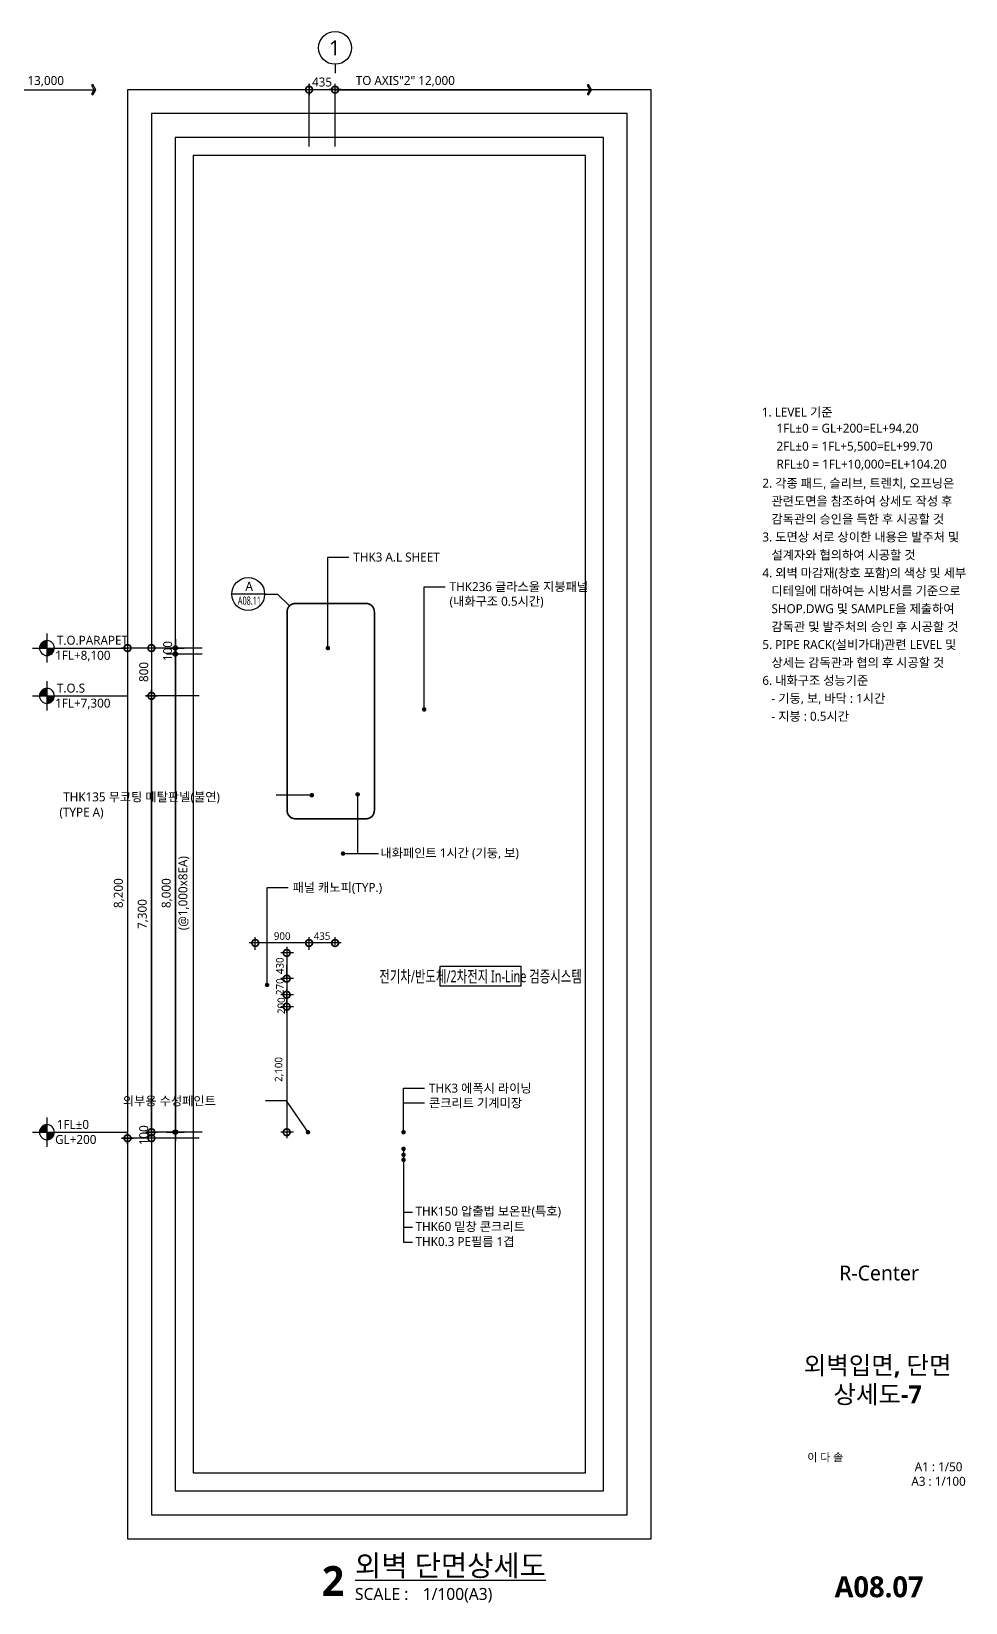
# Model space of a CAD drawing. Header units: millimetres. Extents: x 2568 to 292571, y 1285 to 27671.
# Drawn here: x 276946 to 292571, y 1386 to 27671 of the extents above; entities that cross this region are included whole.
import ezdxf
from ezdxf import colors
from ezdxf.entities.mleader import LeaderData, LeaderLine
from ezdxf.enums import TextEntityAlignment as Align
from ezdxf.math import Vec2, Vec3

# ---------------------------------------------------------------- set-up
doc = ezdxf.new("R2010")
doc.units = ezdxf.units.MM
doc.header["$LTSCALE"] = 200
doc.linetypes.add('DASHDOT', pattern=[1, 0.5, -0.25, 0, -0.25])
doc.layers.get('DEFPOINTS').update_dxf_attribs({"color": 137})
for name, color, linetype in [('3TXT', 3, 'Continuous'), ('A-dim', 7, 'Continuous'), ('A-dims', 7, 'Continuous'), ('DIM', 7, 'Continuous'), ('DIM-2', 7, 'Continuous'), ('DIM-INT', 7, 'Continuous'), ('SYM', 6, 'Continuous'), ('SYM-LEAD', 6, 'Continuous'), ('SYM-LEVEL', 7, 'Continuous'), ('TAG', 6, 'Continuous'), ('TEXT', 3, 'Continuous'), ('TEXT-NOTE', 6, 'Continuous'), ('XR-SHEET$0$TITLE', 7, 'Continuous'), ('XR-SHEET$1$SHT', 5, 'Continuous'), ('XR-SHEET$1$TEXT', 3, 'Continuous')]:
    doc.layers.add(name, color=color, linetype=linetype)
doc.layers.add('NOPLOT', color=191, linetype='Continuous', plot=False)
doc.styles.add('$0$스타일1', font='malgun.ttf')
doc.styles.add('ARIAL', font='malgun.ttf')
doc.styles.add('ARIALB', font='malgun.ttf')
doc.styles.add('GAUN', font='malgun.ttf')
doc.styles.add('T1', font='malgun.ttf')
doc.styles.add('XR-sec$0$스타일1', font='malgun.ttf')
doc.styles.add('XR-SHEET$0$굴림체(옥산)', font='malgun.ttf')
doc.styles.add('XR-SHEET$0$맑은고딕B', font='malgunbd.ttf')
doc.styles.add('맑은고딕', font='malgun.ttf')
doc.styles.add('맑은고딕B', font='malgunbd.ttf')
doc.styles.add('스타일1', font='malgun.ttf')
doc.styles.add('스타일2', font='malgunbd.ttf')
doc.dimstyles.new('CJA', dxfattribs={"dimscale": 300, "dimtxt": 2.7, "dimasz": 1, "dimexe": 2, "dimexo": 3, "dimgap": 1, "dimtad": 1, "dimdec": 0, "dimzin": 1, "dimdsep": 46, "dimlunit": 6, "dimtxsty": '$0$스타일1', "dimblk": 'CJDOT', "dimcen": 0.09, "dimdle": 1, "dimclrd": 256, "dimclre": 256, "dimclrt": 3, "dimadec": 0, "dimazin": 0, "dimtfac": 1, "dimtdec": 0, "dimtix": 1, "dimtmove": 2, "dimatfit": 3, "dimldrblk": 'CJDOT', "dimfxl": 1, "dimtolj": 1, "dimtzin": 1, "dimarcsym": 0})
doc.dimstyles.new('DIM-QD 1', dxfattribs={"dimtxt": 3, "dimasz": 1.5, "dimexe": 1, "dimexo": 0, "dimgap": 1, "dimtad": 1, "dimdec": 3, "dimdsep": 46, "dimlunit": 6, "dimtxsty": '스타일1', "dimblk1": 'ARCHTICK', "dimblk2": 'ARCHTICK', "dimsah": 1, "dimcen": 0, "dimclrd": 256, "dimclre": 256, "dimclrt": 3, "dimazin": 2, "dimtfac": 1, "dimtdec": 3, "dimtix": 1, "dimtmove": 2, "dimatfit": 3, "dimldrblk": 'ARCHTICK', "dimfxl": 1, "dimtolj": 1, "dimtzin": 0, "dimarcsym": 0})
doc.dimstyles.new('GAUN-50', dxfattribs={"dimscale": 50, "dimtxt": 3, "dimasz": 1, "dimexe": 2, "dimexo": 3, "dimgap": 1, "dimtad": 1, "dimdec": 0, "dimzin": 1, "dimdsep": 46, "dimlunit": 6, "dimtxsty": '스타일1', "dimblk": 'GAUN-DOT', "dimcen": -2, "dimdle": 2, "dimclrd": 256, "dimclre": 256, "dimclrt": 3, "dimadec": 0, "dimazin": 0, "dimtfac": 1, "dimtdec": 0, "dimtix": 1, "dimtmove": 2, "dimatfit": 3, "dimldrblk": 'DOTSMALL', "dimfxl": 1, "dimtolj": 1, "dimtzin": 1, "dimarcsym": 0})
doc.dimstyles.new('HDA-P(N100)', dxfattribs={"dimscale": 50, "dimtxt": 3, "dimasz": 1, "dimexe": 2, "dimexo": 2, "dimgap": 1, "dimtad": 1, "dimdec": 0, "dimzin": 1, "dimdsep": 46, "dimlunit": 6, "dimtxsty": 'T1', "dimblk": 'Z_DOT', "dimcen": 1, "dimclrd": 256, "dimclrt": 3, "dimadec": 0, "dimazin": 0, "dimtfac": 1, "dimtdec": 0, "dimtix": 1, "dimtmove": 2, "dimatfit": 3, "dimldrblk": 'DOT', "dimfxl": 1, "dimtolj": 1, "dimtzin": 1, "dimarcsym": 0})

# ---------------------------------------------------------------- blocks, each defined once
blk = doc.blocks.new('bu-v')
at = {"layer": 'TAG', "ltscale": 0.2}
blk.add_line((0, 3), (0, 0), dxfattribs=at)
blk.add_circle((0, 8.5), 5.5, dxfattribs=at)
at = {"layer": 'TAG', "color": 3, "style": 'ARIALB'}
blk.add_attdef('1', text='', height=5, dxfattribs=at).set_placement((0, 8.5), align=Align.MIDDLE_CENTER)
blk = doc.blocks.new('GAUN-DOT')
at = {"linetype": 'ByBlock'}
for p, q in [((2, 0), (-2, 0)), ((0, -2), (0, 2))]:
    blk.add_line(p, q, dxfattribs=at)
at = {"const_width": 2.25}
blk.add_lwpolyline([(0, 0.28125, 1), (0, -0.28125, 1)], format="xyb", close=True, dxfattribs=at)
blk = doc.blocks.new('*D83')
at = {"layer": 'DEFPOINTS', "color": 0, "transparency": 16777216}
for p in [(282025, 26697), (281590, 25597), (282025, 25597)]:
    blk.add_point(p, dxfattribs=at)
at = {"layer": 'DIM', "lineweight": -2, "transparency": 16777216}
for p, q in [((281590, 25747), (281590, 26797)), ((281640, 26697), (281975, 26697)), ((282025, 25747), (282025, 26797))]:
    blk.add_line(p, q, dxfattribs=at)
at = {"layer": 'DIM', "lineweight": -2, "transparency": 16777216, "xscale": 50, "yscale": 50, "zscale": 50, "rotation": 180}
blk.add_blockref('GAUN-DOT', (281590, 26697), dxfattribs=at)
at = {"layer": 'DIM', "lineweight": -2, "transparency": 16777216, "xscale": 50, "yscale": 50, "zscale": 50}
blk.add_blockref('GAUN-DOT', (282025, 26697), dxfattribs=at)
at = {"layer": 'DIM', "color": 3, "transparency": 16777216, "insert": (281807, 26824), "char_height": 150, "attachment_point": 5, "style": '스타일1'}
blk.add_mtext('\\A1;435', dxfattribs=at)
blk = doc.blocks.new('_DotSmall')
at = {"color": 0, "linetype": 'ByBlock', "const_width": 0.5}
blk.add_lwpolyline([(-0.0625, 0, 1), (0.0625, 0, 1)], format="xyb", close=True, dxfattribs=at)
blk = doc.blocks.new('XR-sec$0$LEVEL1')
at = {"layer": 'SYM-LEVEL'}
h = blk.add_hatch(color=6, dxfattribs=at)
edge = h.paths.add_edge_path()
edge.add_ellipse((4.87, 0), major_axis=(1.77, 1.77), ratio=1, start_angle=405, end_angle=495)
edge.add_line((2.37, 0), (4.87, 0))
edge.add_line((4.87, 0), (4.87, 2.5))
edge = h.paths.add_edge_path()
edge.add_ellipse((4.87, 0), major_axis=(1.77, 1.77), ratio=1, start_angle=225, end_angle=315)
edge.add_line((7.37, 0), (4.87, 0))
edge.add_line((4.87, 0), (4.87, -2.5))
at = {"layer": 'SYM-LEVEL', "color": 6}
for p, q in [((0, 0), (9.74, 0)), ((4.87, 4.87), (4.87, -4.87)), ((9.07, 0), (31.8, 0))]:
    blk.add_line(p, q, dxfattribs=at)
blk.add_ellipse((4.87, 0), major_axis=(1.77, 1.77), ratio=1, start_param=5.497787, end_param=11.780972, dxfattribs=at)
at = {"layer": 'SYM-LEVEL', "color": 3, "style": 'XR-sec$0$스타일1'}
for tag, p in [('1층-바닥마감', (8.16, 1.11)), ('EL-+100', (8.16, -3.93))]:
    blk.add_attdef(tag, p, '', height=3, dxfattribs=at)
blk = doc.blocks.new('*D112')
at = {"layer": 'A-dim', "lineweight": -2, "transparency": 16777216}
for p, q in [((279753, 17355), (278453, 17355)), ((278553, 17305), (278553, 9205)), ((279753, 9155), (278453, 9155))]:
    blk.add_line(p, q, dxfattribs=at)
at = {"layer": 'DEFPOINTS', "color": 0, "transparency": 16777216}
for p in [(279903, 17355), (278553, 9155), (279903, 9155)]:
    blk.add_point(p, dxfattribs=at)
at = {"layer": 'A-dim', "lineweight": -2, "transparency": 16777216, "xscale": 50, "yscale": 50, "zscale": 50}
for p, rotation in [((278553, 17355), 90), ((278553, 9155), 270)]:
    blk.add_blockref('GAUN-DOT', p, dxfattribs=dict(at, rotation=rotation))
at = {"layer": 'A-dim', "color": 3, "transparency": 16777216, "insert": (278413, 13255), "char_height": 150, "attachment_point": 5, "rotation": 90, "style": '스타일1'}
blk.add_mtext('\\A1;8,200', dxfattribs=at)
blk = doc.blocks.new('Z_DOT')
at = {"layer": 'A-dims', "color": 0}
for p, q in [((-3, 0), (3, 0)), ((0, -3), (0, 3))]:
    blk.add_line(p, q, dxfattribs=at)
for radius in [0.75, 0.375]:
    blk.add_circle((0, 0), radius, dxfattribs=at)
blk = doc.blocks.new('*D113')
at = {"layer": 'A-dim', "color": 0, "lineweight": -2, "transparency": 16777216}
for p, q in [((279803, 17255), (279253, 17255)), ((279803, 9255), (279253, 9255))]:
    blk.add_line(p, q, dxfattribs=at)
at = {"layer": 'A-dim', "lineweight": -2, "transparency": 16777216}
blk.add_line((279353, 17205), (279353, 9305), dxfattribs=at)
at = {"layer": 'DEFPOINTS', "color": 0, "transparency": 16777216}
for p in [(279903, 17255), (279353, 9255), (279903, 9255)]:
    blk.add_point(p, dxfattribs=at)
at = {"layer": 'A-dim', "lineweight": -2, "transparency": 16777216, "xscale": 50, "yscale": 50, "zscale": 50}
for p, rotation in [((279353, 17255), 90), ((279353, 9255), 270)]:
    blk.add_blockref('Z_DOT', p, dxfattribs=dict(at, rotation=rotation))
at = {"layer": 'A-dim', "color": 3, "transparency": 16777216, "char_height": 150, "attachment_point": 5, "rotation": 90, "style": 'T1'}
for s, insert in [('\\A1;(@1,000x8EA)', (279496, 13255)), ('\\A1;8,000', (279213, 13255))]:
    blk.add_mtext(s, dxfattribs=dict(at, insert=insert))
blk = doc.blocks.new('_DOT')
at = {"color": 0, "linetype": 'ByBlock'}
blk.add_line((-0.5, 0), (-1, 0), dxfattribs=at)
at = {"color": 0, "linetype": 'ByBlock', "const_width": 0.5}
blk.add_lwpolyline([(-0.25, 0, 1), (0.25, 0, 1)], format="xyb", close=True, dxfattribs=at)
blk = doc.blocks.new('*D114')
at = {"layer": 'A-dim', "lineweight": -2, "transparency": 16777216}
for p, q in [((279753, 9255), (278853, 9255)), ((278953, 9305), (278953, 9355)), ((278953, 9255), (278953, 9155)), ((279753, 9155), (278853, 9155)), ((278953, 9105), (278953, 9055))]:
    blk.add_line(p, q, dxfattribs=at)
at = {"layer": 'DEFPOINTS', "color": 0, "transparency": 16777216}
for p in [(279903, 9255), (278953, 9155), (279903, 9155)]:
    blk.add_point(p, dxfattribs=at)
at = {"layer": 'A-dim', "lineweight": -2, "transparency": 16777216, "xscale": 50, "yscale": 50, "zscale": 50}
for p, rotation in [((278953, 9255), 270), ((278953, 9155), 90)]:
    blk.add_blockref('GAUN-DOT', p, dxfattribs=dict(at, rotation=rotation))
at = {"layer": 'A-dim', "color": 3, "transparency": 16777216, "insert": (278825, 9205), "char_height": 150, "attachment_point": 5, "rotation": 90, "style": '스타일1'}
blk.add_mtext('\\A1;100', dxfattribs=at)
blk = doc.blocks.new('*D115')
at = {"layer": 'A-dim', "lineweight": -2, "transparency": 16777216}
for p, q in [((279753, 16555), (278853, 16555)), ((278953, 9305), (278953, 16505)), ((279753, 9255), (278853, 9255))]:
    blk.add_line(p, q, dxfattribs=at)
at = {"layer": 'DEFPOINTS', "color": 0, "transparency": 16777216}
for p in [(278953, 16555), (279903, 16555), (279903, 9255)]:
    blk.add_point(p, dxfattribs=at)
at = {"layer": 'A-dim', "lineweight": -2, "transparency": 16777216, "xscale": 50, "yscale": 50, "zscale": 50}
for p, rotation in [((278953, 16555), 90), ((278953, 9255), 270)]:
    blk.add_blockref('GAUN-DOT', p, dxfattribs=dict(at, rotation=rotation))
at = {"layer": 'A-dim', "color": 3, "transparency": 16777216, "insert": (278813, 12905), "char_height": 150, "attachment_point": 5, "rotation": 90, "style": '스타일1'}
blk.add_mtext('\\A1;7,300', dxfattribs=at)
blk = doc.blocks.new('*D116')
at = {"layer": 'A-dim', "lineweight": -2, "transparency": 16777216}
for p, q in [((279753, 17355), (278853, 17355)), ((278953, 17305), (278953, 16605)), ((279753, 16555), (278853, 16555))]:
    blk.add_line(p, q, dxfattribs=at)
at = {"layer": 'DEFPOINTS', "color": 0, "transparency": 16777216}
for p in [(279903, 17355), (278953, 16555), (279903, 16555)]:
    blk.add_point(p, dxfattribs=at)
at = {"layer": 'A-dim', "lineweight": -2, "transparency": 16777216, "xscale": 50, "yscale": 50, "zscale": 50}
for p, rotation in [((278953, 17355), 90), ((278953, 16555), 270)]:
    blk.add_blockref('GAUN-DOT', p, dxfattribs=dict(at, rotation=rotation))
at = {"layer": 'A-dim', "color": 3, "transparency": 16777216, "insert": (278825, 16955), "char_height": 150, "attachment_point": 5, "rotation": 90, "style": '스타일1'}
blk.add_mtext('\\A1;800', dxfattribs=at)
blk = doc.blocks.new('dwgtitle')
at = {"layer": 'SYM', "color": 3, "style": '스타일1'}
blk.add_text('SCALE :', height=4, dxfattribs=at).set_placement((12.25, -1.4))
for tag, p, height in [('%%UTITLE', (12.25, 6.59), 7), ('1/100', (34.89, -1.4), 4)]:
    blk.add_attdef(tag, p, '', height=height, dxfattribs=at)
at = {"layer": 'SYM', "color": 6, "style": '스타일2'}
blk.add_attdef('A', text='', height=10, dxfattribs=at).set_placement((4.89, 5), align=Align.MIDDLE)
blk = doc.blocks.new('*D286')
at = {"layer": 'A-dim', "color": 0, "lineweight": -2, "transparency": 16777216}
for p, q in [((279803, 17355), (279253, 17355)), ((279803, 17255), (279253, 17255))]:
    blk.add_line(p, q, dxfattribs=at)
at = {"layer": 'A-dim', "lineweight": -2, "transparency": 16777216}
for p, q in [((279353, 17405), (279353, 17455)), ((279353, 17255), (279353, 17355)), ((279353, 17205), (279353, 17155))]:
    blk.add_line(p, q, dxfattribs=at)
at = {"layer": 'DEFPOINTS', "color": 0, "transparency": 16777216}
for p in [(279353, 17355), (279903, 17355), (279903, 17255)]:
    blk.add_point(p, dxfattribs=at)
at = {"layer": 'A-dim', "lineweight": -2, "transparency": 16777216, "xscale": 50, "yscale": 50, "zscale": 50}
for p, rotation in [((279353, 17355), 270), ((279353, 17255), 90)]:
    blk.add_blockref('Z_DOT', p, dxfattribs=dict(at, rotation=rotation))
at = {"layer": 'A-dim', "color": 3, "transparency": 16777216, "insert": (279225, 17305), "char_height": 150, "attachment_point": 5, "rotation": 90, "style": 'T1'}
blk.add_mtext('\\A1;100', dxfattribs=at)
blk = doc.blocks.new('_ARCHTICK')
at = {"color": 0, "linetype": 'ByBlock', "const_width": 0.15}
blk.add_lwpolyline([(-0.5, -0.5), (0.5, 0.5)], dxfattribs=at)
blk = doc.blocks.new('*D287')
at = {"layer": 'DEFPOINTS', "color": 0, "transparency": 16777216}
for p in [(280690, 12421), (280690, 12158), (281590, 12158)]:
    blk.add_point(p, dxfattribs=at)
at = {"layer": 'DIM-INT', "color": 7, "lineweight": -2, "transparency": 16777216}
for p, q in [((281690, 12421), (280590, 12421)), ((280690, 12308), (280690, 12521)), ((281590, 12308), (281590, 12521))]:
    blk.add_line(p, q, dxfattribs=at)
at = {"layer": 'DIM-INT', "color": 7, "lineweight": -2, "transparency": 16777216, "xscale": 225, "yscale": 225, "zscale": 225, "rotation": 180}
blk.add_blockref('_DotSmall', (280690, 12421), dxfattribs=at)
at = {"layer": 'DIM-INT', "color": 7, "lineweight": -2, "transparency": 16777216, "xscale": 225, "yscale": 225, "zscale": 225}
blk.add_blockref('_DotSmall', (281590, 12421), dxfattribs=at)
at = {"layer": 'DIM-INT', "color": 3, "transparency": 16777216, "insert": (281140, 12536), "char_height": 125, "attachment_point": 5, "style": '스타일1'}
blk.add_mtext('\\A1;900', dxfattribs=at)
blk = doc.blocks.new('CJDOT')
blk.add_line((-2, 0), (2, 0))
at = {"const_width": 0.5}
blk.add_lwpolyline([(-0.25, 0, 1), (0.25, 0, 1)], format="xyb", close=True, dxfattribs=at)
blk = doc.blocks.new('*D288')
at = {"layer": 'DEFPOINTS', "color": 0, "transparency": 16777216}
for p in [(281480, 12255), (281216, 11825), (281480, 11825)]:
    blk.add_point(p, dxfattribs=at)
at = {"layer": 'DIM-INT', "color": 7, "lineweight": -2, "transparency": 16777216}
for p, q in [((281216, 12355), (281216, 11725)), ((281330, 12255), (281116, 12255)), ((281330, 11825), (281116, 11825))]:
    blk.add_line(p, q, dxfattribs=at)
at = {"layer": 'DIM-INT', "color": 7, "lineweight": -2, "transparency": 16777216, "xscale": 225, "yscale": 225, "zscale": 225}
for p, rotation in [((281216, 12255), 90), ((281216, 11825), 270)]:
    blk.add_blockref('_DotSmall', p, dxfattribs=dict(at, rotation=rotation))
at = {"layer": 'DIM-INT', "color": 3, "transparency": 16777216, "insert": (281102, 12040), "char_height": 125, "attachment_point": 5, "rotation": 90, "style": '스타일1'}
blk.add_mtext('\\A1;430', dxfattribs=at)
blk = doc.blocks.new('*D289')
at = {"layer": 'DEFPOINTS', "color": 0, "transparency": 16777216}
for p in [(281216, 11555), (281480, 11555), (281480, 11355)]:
    blk.add_point(p, dxfattribs=at)
at = {"layer": 'DIM-INT', "color": 7, "lineweight": -2, "transparency": 16777216}
for p, q in [((281216, 11255), (281216, 11655)), ((281330, 11555), (281116, 11555)), ((281330, 11355), (281116, 11355))]:
    blk.add_line(p, q, dxfattribs=at)
at = {"layer": 'DIM-INT', "color": 7, "lineweight": -2, "transparency": 16777216, "xscale": 225, "yscale": 225, "zscale": 225}
for p, rotation in [((281216, 11555), 90), ((281216, 11355), 270)]:
    blk.add_blockref('_DotSmall', p, dxfattribs=dict(at, rotation=rotation))
at = {"layer": 'DIM-INT', "color": 3, "transparency": 16777216, "insert": (281125, 11372), "char_height": 125, "attachment_point": 5, "rotation": 90, "style": '스타일1'}
blk.add_mtext('\\A1;200', dxfattribs=at)
blk = doc.blocks.new('*D290')
at = {"layer": 'DEFPOINTS', "color": 0, "transparency": 16777216}
for p in [(281480, 11355), (281216, 9255), (281480, 9255)]:
    blk.add_point(p, dxfattribs=at)
at = {"layer": 'DIM-INT', "color": 7, "lineweight": -2, "transparency": 16777216}
for p, q in [((281330, 11355), (281116, 11355)), ((281216, 11455), (281216, 9155)), ((281330, 9255), (281116, 9255))]:
    blk.add_line(p, q, dxfattribs=at)
at = {"layer": 'DIM-INT', "color": 7, "lineweight": -2, "transparency": 16777216, "xscale": 225, "yscale": 225, "zscale": 225}
for p, rotation in [((281216, 11355), 90), ((281216, 9255), 270)]:
    blk.add_blockref('_DotSmall', p, dxfattribs=dict(at, rotation=rotation))
at = {"layer": 'DIM-INT', "color": 3, "transparency": 16777216, "insert": (281091, 10305), "char_height": 125, "attachment_point": 5, "rotation": 90, "style": '스타일1'}
blk.add_mtext('\\A1;2,100', dxfattribs=at)
blk = doc.blocks.new('*D291')
at = {"layer": 'DEFPOINTS', "color": 0, "transparency": 16777216}
for p in [(281590, 12421), (281590, 12239), (282025, 12239)]:
    blk.add_point(p, dxfattribs=at)
at = {"layer": 'DIM-INT', "color": 7, "lineweight": -2, "transparency": 16777216}
for p, q in [((282125, 12421), (281490, 12421)), ((281590, 12389), (281590, 12521)), ((282025, 12389), (282025, 12521))]:
    blk.add_line(p, q, dxfattribs=at)
at = {"layer": 'DIM-INT', "color": 7, "lineweight": -2, "transparency": 16777216, "xscale": 225, "yscale": 225, "zscale": 225, "rotation": 180}
blk.add_blockref('_DotSmall', (281590, 12421), dxfattribs=at)
at = {"layer": 'DIM-INT', "color": 7, "lineweight": -2, "transparency": 16777216, "xscale": 225, "yscale": 225, "zscale": 225}
blk.add_blockref('_DotSmall', (282025, 12421), dxfattribs=at)
at = {"layer": 'DIM-INT', "color": 3, "transparency": 16777216, "insert": (281807, 12536), "char_height": 125, "attachment_point": 5, "style": '스타일1'}
blk.add_mtext('\\A1;435', dxfattribs=at)
blk = doc.blocks.new('room-1')
at = {"layer": 'TEXT-NOTE', "color": 6}
for p, q in [((0, 5), (20.29, 5)), ((0, 0), (0, 5)), ((20.29, 5), (20.29, 0)), ((20.29, 0), (0, 0))]:
    blk.add_line(p, q, dxfattribs=at)
at = {"layer": 'TEXT-NOTE', "color": 3, "style": '스타일1'}
blk.add_attdef('실명', text='', height=3, dxfattribs=at).set_placement((10.15, 2.59), align=Align.MIDDLE)
blk = doc.blocks.new('*D380')
at = {"layer": 'DEFPOINTS', "color": 0, "transparency": 16777216}
for p in [(281480, 11825), (281216, 11555), (281480, 11555)]:
    blk.add_point(p, dxfattribs=at)
at = {"layer": 'DIM-INT', "color": 7, "lineweight": -2, "transparency": 16777216}
for p, q in [((281216, 11825), (281216, 12050)), ((281330, 11825), (281116, 11825)), ((281216, 11825), (281216, 11555)), ((281330, 11555), (281116, 11555)), ((281216, 11555), (281216, 11330))]:
    blk.add_line(p, q, dxfattribs=at)
at = {"layer": 'DIM-INT', "color": 7, "lineweight": -2, "transparency": 16777216, "xscale": 225, "yscale": 225, "zscale": 225}
for p, rotation in [((281216, 11825), 270), ((281216, 11555), 90)]:
    blk.add_blockref('_DotSmall', p, dxfattribs=dict(at, rotation=rotation))
at = {"layer": 'DIM-INT', "color": 3, "transparency": 16777216, "insert": (281102, 11690), "char_height": 125, "attachment_point": 5, "rotation": 90, "style": '스타일1'}
blk.add_mtext('\\A1;270', dxfattribs=at)
blk = doc.blocks.new('*U117')
blk.add_lwpolyline([(-300, 0), (300, 0, 1), (-300, 0, 1), (300, 0, -12.065684)], format="xyb")
blk.add_lwpolyline([(-295, 0), (-533, 0), (-754, -216)])
at = {"linetype": 'DASHDOT', "ltscale": 6, "const_width": 30}
blk.add_lwpolyline([(-2152, -172), (-860, -172, -0.414214), (-710, -322), (-710, -3951, -0.414214), (-860, -4101), (-2152, -4101, -0.414214), (-2302, -3951), (-2302, -322, -0.414214)], format="xyb", close=True, dxfattribs=at)
at = {"color": 3, "style": 'ARIAL'}
blk.add_attdef('상세번호', text='', height=170, dxfattribs=at).set_placement((0, 140), align=Align.MIDDLE_CENTER)
at = {"color": 3, "style": 'ARIAL', "width": 0.6}
blk.add_attdef('도면번호', text='', height=150, dxfattribs=at).set_placement((0, -120), align=Align.MIDDLE_CENTER)
blk = doc.blocks.new('XR-SHEET$0$TITLE')
at = {"layer": 'XR-SHEET$0$TITLE', "true_color": 0x000000, "style": 'XR-SHEET$0$굴림체(옥산)'}
for tag, height, p in [('동명칭', 6, (776.77, -457.26)), ('SCALE-A1', 3, (797.5, -522)), ('SCALE-A3', 3, (797.5, -527)), ('DATA', 3, (797.5, -540))]:
    blk.add_attdef(tag, text='', height=height, dxfattribs=at).set_placement(p, align=Align.MIDDLE)
for tag, height, p in [('TITLE1', 6, (776.5, -479.4)), ('TITLE4', 6, (776.5, -484.39)), ('TITLE2', 6, (776.5, -489)), ('TITLE5', 6, (776.5, -493.99)), ('TITLE3', 6, (776.5, -498.7)), ('NAME-1', 3, (760.16, -517.5)), ('NAME-2', 3, (760.16, -526.5)), ('A0.00', 7, (776.5, -561))]:
    blk.add_attdef(tag, text='', height=height, dxfattribs=at).set_placement(p, align=Align.MIDDLE_CENTER)
blk = doc.blocks.new('A$C1ac9ef66')
at = {"layer": '3TXT', "style": '스타일1'}
for s, p in [('1. LEVEL 기준', (0, 0)), ('1FL±0 = GL+200=EL+94.20', (245, -270)), ('2FL±0 = 1FL+5,500=EL+99.70', (245, -570)), ('RFL±0 = 1FL+10,000=EL+104.20', (245, -870)), ('2. 각종 패드, 슬리브, 트렌치, 오프닝은', (8, -1189)), ('   관련도면을 참조하여 상세도 작성 후 ', (8, -1489)), ('   감독관의 승인을 득한 후 시공할 것', (8, -1789)), ('3. 도면상 서로 상이한 내용은 발주처 및   ', (8, -2089)), ('   설계자와 협의하여 시공할 것', (8, -2389)), ('4. 외벽 마감재(창호 포함)의 색상 및 세부', (8, -2689)), ('   디테일에 대하여는 시방서를 기준으로', (8, -2989)), ('   SHOP.DWG 및 SAMPLE을 제출하여', (8, -3289)), ('   감독관 및 발주처의 승인 후 시공할 것', (8, -3589)), ('5. PIPE RACK(설비가대)관련 LEVEL 및 ', (8, -3889)), ('   상세는 감독관과 협의 후 시공할 것 ', (8, -4189)), ('6. 내화구조 성능기준', (8, -4489)), ('   - 기둥, 보, 바닥 : 1시간', (8, -4789)), ('   - 지붕 : 0.5시간', (8, -5089))]:
    blk.add_text(s, height=150, dxfattribs=at).set_placement(p)

msp = doc.modelspace()

# ---------------------------------------------------------------- linework, layer by layer
at = {"layer": 'A-dim', "ltscale": 30}
for points in [[(275601.8, 26696.5), (278020.3, 26696.5), (277970.3, 26783.1), (277948.7, 26770.6), (277991.5, 26696.5), (277948.7, 26622.4), (277970.3, 26609.9), (278020.3, 26696.5)], [(282024.7, 26696.5), (286314.9, 26696.5), (286264.9, 26783.1), (286243.3, 26770.6), (286286.1, 26696.5), (286243.3, 26622.4), (286264.9, 26609.9), (286314.9, 26696.5)]]:
    msp.add_lwpolyline(points, dxfattribs=at)
at = {"layer": 'NOPLOT'}
for points in [[(278552.6, 2455.2), (287313.3, 2455.2), (287313.3, 26696.5), (278552.6, 26696.5)], [(278952.6, 2855.2), (286913.3, 2855.2), (286913.3, 26296.5), (278952.6, 26296.5)], [(279352.6, 3255.2), (286513.3, 3255.2), (286513.3, 25896.5), (279352.6, 25896.5)], [(279652.6, 3555.2), (286213.3, 3555.2), (286213.3, 25596.5), (279652.6, 25596.5)]]:
    msp.add_lwpolyline(points, close=True, dxfattribs=at)
at = {"layer": 'SYM-LEAD'}
msp.add_line((283520.7, 9741.7), (283170.7, 9741.7), dxfattribs=at)

# ---------------------------------------------------------------- block references
at = {"layer": 'DIM-2'}
msp.add_blockref('A$C1ac9ef66', (289164.2, 21227.8), dxfattribs=at)
at = {"layer": 'SYM', "xscale": 50, "yscale": 50, "zscale": 50}
msp.add_blockref('dwgtitle', (281746.1, 1500.4), dxfattribs=at).add_auto_attribs({'%%UTITLE': '%%u외벽 단면상세도', '1/100': '1/100(A3)', 'A': '2'})
at = {"layer": 'SYM-LEVEL'}
ref = msp.add_blockref('XR-sec$0$LEVEL1', (276962.6, 17355.2), dxfattribs=dict(at, xscale=50, yscale=50, zscale=50))
ref.add_attrib('EL-+100', '1FL+8,100', (277341.8, 17158.8), dxfattribs={"color": 3, "height": 150, "style": 'XR-sec$0$스타일1'})
ref.add_attrib('1층-바닥마감', 'T.O.PARAPET', (277370.4, 17410.4), dxfattribs={"color": 3, "height": 150, "style": 'XR-sec$0$스타일1'})
ref = msp.add_blockref('XR-sec$0$LEVEL1', (276962.6, 16555.2), dxfattribs=dict(at, xscale=50, yscale=50, zscale=50))
ref.add_attrib('EL-+100', '1FL+7,300', (277341.8, 16358.8), dxfattribs={"color": 3, "height": 150, "style": 'XR-sec$0$스타일1'})
ref.add_attrib('1층-바닥마감', 'T.O.S', (277370.4, 16610.4), dxfattribs={"color": 3, "height": 150, "style": 'XR-sec$0$스타일1'})
ref = msp.add_blockref('XR-sec$0$LEVEL1', (276962.6, 9255.2), dxfattribs=dict(at, xscale=50, yscale=50, zscale=50))
ref.add_attrib('EL-+100', 'GL+200', (277341.8, 9058.8), dxfattribs={"color": 3, "height": 150, "style": 'XR-sec$0$스타일1'})
ref.add_attrib('1층-바닥마감', '1FL%%P0', (277370.4, 9310.4), dxfattribs={"color": 3, "height": 150, "style": 'XR-sec$0$스타일1'})
at = {"layer": 'TAG'}
ref = msp.add_blockref('bu-v', (282024.7, 26971.2), dxfattribs=dict(at, xscale=50.00000000000169, yscale=50.00000000000169, zscale=50.00000000000169))
ref.add_attrib('1', '1', dxfattribs={"color": 3, "height": 250, "style": '맑은고딕'}).set_placement((282017.4, 27396.2), align=Align.MIDDLE_CENTER)
at = {"layer": 'TAG', "linetype": 'DASHDOT', "ltscale": 0.5}
ref = msp.add_blockref('*U117', (280571.6, 18258.7), dxfattribs=dict(at, xscale=-0.9166666666666665, yscale=0.9166666666666665, zscale=0.9166666666666665))
ref.add_attrib('상세번호', 'A', dxfattribs={"layer": '0', "color": 3, "height": 155.8, "style": 'ARIAL'}).set_placement((280587.9, 18387.1), align=Align.MIDDLE_CENTER)
ref.add_attrib('도면번호', 'A08.11', dxfattribs={"layer": '0', "color": 3, "height": 137.5, "style": 'ARIAL', "width": 0.6}).set_placement((280592.7, 18148.7), align=Align.MIDDLE_CENTER)
at = {"layer": 'TEXT'}
ref = msp.add_blockref('XR-SHEET$0$TITLE', (252300, 0), dxfattribs=dict(at, xscale=50, yscale=50, zscale=50))
ref.add_attrib('TITLE2', '외벽입면, 단면', dxfattribs={"layer": 'XR-SHEET$1$SHT', "color": 4, "true_color": 0x000004, "height": 300, "style": '맑은고딕B'}).set_placement((291100, 5354.3), align=Align.MIDDLE_CENTER)
ref.add_attrib('TITLE3', '상세도-7', dxfattribs={"layer": 'XR-SHEET$1$SHT', "color": 4, "true_color": 0x000004, "height": 300, "style": 'XR-SHEET$0$맑은고딕B'}).set_placement((291100, 4869.1, 688.6), align=Align.MIDDLE_CENTER)
ref.add_attrib('NAME-1', '이 다 솔', dxfattribs={"layer": 'XR-SHEET$1$TEXT', "color": 3, "true_color": 0x000003, "height": 135, "style": 'GAUN'}).set_placement((289925, 3816.6, 688.6), align=Align.MIDDLE_LEFT)
ref.add_attrib('SCALE-A1', 'A1 : 1/50', dxfattribs={"layer": 'XR-SHEET$1$SHT', "color": 3, "true_color": 0x000003, "height": 150, "style": 'GAUN'}).set_placement((292119.6, 3658.6), align=Align.MIDDLE_CENTER)
ref.add_attrib('SCALE-A3', 'A3 : 1/100', dxfattribs={"layer": 'XR-SHEET$1$SHT', "color": 3, "true_color": 0x000003, "height": 150, "style": 'GAUN'}).set_placement((292119.6, 3415.4), align=Align.MIDDLE_CENTER)
ref.add_attrib('A0.00', 'A08.07', dxfattribs={"layer": 'XR-SHEET$1$SHT', "color": 4, "true_color": 0x000004, "height": 350, "style": '맑은고딕B'}).set_placement((291125, 1650), align=Align.MIDDLE_CENTER)
at = {"layer": 'TEXT-NOTE'}
ref = msp.add_blockref('room-1', (283781.7, 11698), dxfattribs=dict(at, xscale=66.66666660016777, yscale=66.66666660016777, zscale=66.66666660016777))
ref.add_attrib('실명', '전기차/반도체/2차전지 In-Line 검증시스템', dxfattribs={"color": 3, "height": 200, "style": '스타일1', "width": 0.7}).set_placement((284458.2, 11864.7), align=Align.MIDDLE)

# ---------------------------------------------------------------- texts
at = {"layer": 'A-dim', "color": 3, "style": 'T1'}
for s, p in [('TO AXIS"D" 13,000', (275801.9, 26775.1)), ('TO AXIS"2" 12,000', (282370.8, 26775.1))]:
    msp.add_text(s, height=150, dxfattribs=at).set_placement(p)
at = {"layer": 'TEXT', "color": 3, "style": '스타일1'}
for s, p in [('THK3 A.L SHEET', (282330, 18802.7)), ('THK236 글라스울 지붕패널', (283940, 18307.3)), ('(내화구조 0.5시간)', (283940, 18063)), ('THK135 무코팅 메탈판넬(불연)', (277476.8, 14790.5)), ('(TYPE A)', (277413.3, 14534.9)), ('내화페인트 1시간 (기둥, 보)', (282784.1, 13852.2)), ('패널 캐노피(TYP.)', (281312.9, 13275.7)), ('THK3 에폭시 라이닝', (283595.7, 9917.5)), ('외부용 수성페인트', (278474.6, 9703.7)), ('콘크리트 기계미장', (283595.7, 9671))]:
    msp.add_text(s, height=150, dxfattribs=at).set_placement(p)
at = {"layer": 'TEXT', "style": '스타일1'}
msp.add_text('R-Center', height=250, dxfattribs=at).set_placement((291125, 6900), align=Align.MIDDLE_CENTER)

# ---------------------------------------------------------------- dimensions: what is measured, and where the dimension line sits
at = {"layer": 'A-dim'}
for base, p1, p2, angle, dimstyle, picture, middle in [((278552.6, 9155.2), (279902.6, 17355.2), (279902.6, 9155.2), 270, 'GAUN-50', '*D112', (278412.5, 13255.2)), ((278952.6, 16555.2), (279902.6, 17355.2), (279902.6, 16555.2), 270, 'GAUN-50', '*D116', (278825.1, 16955.2)), ((279352.6, 17355.2), (279902.6, 17255.2), (279902.6, 17355.2), 90, 'HDA-P(N100)', '*D286', (279224.7, 17305.2)), ((278952.6, 16555.2), (279902.6, 9255.2), (279902.6, 16555.2), 90, 'GAUN-50', '*D115', (278812.5, 12905.2)), ((278952.6, 9155.2), (279902.6, 9255.2), (279902.6, 9155.2), 270, 'GAUN-50', '*D114', (278824.7, 9205.2))]:
    dim = msp.add_linear_dim(base=base, p1=p1, p2=p2, angle=angle, dimstyle=dimstyle, dxfattribs=at)
    dim.commit()
    dim.dimension.update_dxf_attribs({"geometry": picture, "text_midpoint": middle})
dim = msp.add_linear_dim(base=(279352.6, 9255.2), p1=(279902.6, 17255.2), p2=(279902.6, 9255.2), angle=270, text='<>\\X(@1,000x8EA)', dimstyle='HDA-P(N100)', dxfattribs=at)
dim.commit()
dim.dimension.update_dxf_attribs({"geometry": '*D113', "text_midpoint": (279352.6, 13255.2)})
at = {"layer": 'DIM'}
dim = msp.add_linear_dim(base=(282024.7, 26696.5), p1=(281589.7, 25596.5), p2=(282024.7, 25596.5), angle=0, dimstyle='GAUN-50', dxfattribs=at)
dim.commit()
dim.dimension.update_dxf_attribs({"geometry": '*D83', "text_midpoint": (281807.2, 26824)})
at = {"layer": 'DIM-INT'}
for base, p1, p2, angle, picture, middle in [((280690, 12421), (281589.7, 12157.8), (280690, 12157.8), 180, '*D287', (281139.9, 12535.6)), ((281589.7, 12421), (282024.7, 12239.1), (281589.7, 12239.1), 180, '*D291', (281807.2, 12535.6)), ((281216.4, 11825.2), (281479.6, 12255.2), (281479.6, 11825.2), 270, '*D288', (281101.8, 12040.2)), ((281216.4, 11555.2), (281479.6, 11825.2), (281479.6, 11555.2), 270, '*D380', (281101.8, 11690.2)), ((281216.4, 9255.2), (281479.6, 11355.2), (281479.6, 9255.2), 270, '*D290', (281091, 10305.2))]:
    dim = msp.add_linear_dim(base=base, p1=p1, p2=p2, angle=angle, dimstyle='CJA', override={"dimscale": 50, "dimtxt": 2.5, "dimasz": 4.5, "dimtxsty": '스타일1', "dimblk1": 'DotSmall', "dimblk2": 'DotSmall', "dimsah": 1, "dimdle": 2, "dimclrd": 7, "dimclre": 7}, dxfattribs=at)
    dim.commit()
    dim.dimension.update_dxf_attribs({"geometry": picture, "text_midpoint": middle})
dim = msp.add_linear_dim(base=(281216.4, 11555.2), p1=(281479.6, 11355.2), p2=(281479.6, 11555.2), angle=90, dimstyle='CJA', override={"dimscale": 50, "dimtxt": 2.5, "dimasz": 4.5, "dimtxsty": '스타일1', "dimblk1": 'DotSmall', "dimblk2": 'DotSmall', "dimsah": 1, "dimdle": 2, "dimclrd": 7, "dimclre": 7}, dxfattribs=at)
dim.commit()
dim.dimension.update_dxf_attribs({"geometry": '*D289', "text_midpoint": (281124.5, 11372.3), "dimtype": 160})

# ---------------------------------------------------------------- leaders
at = {"layer": 'SYM-LEAD'}
for points, override in [([(281905, 17355.2), (281905, 18874.4), (282255, 18874.4)], {"dimscale": 50, "dimasz": 1.5, "dimtad": 0, "dimclrd": 6, "dimldrblk": 'DOT'}), ([(283515, 16328), (283515, 18378.9), (283865, 18378.9)], {"dimscale": 50, "dimasz": 1.5, "dimtad": 0, "dimclrd": 6, "dimldrblk": 'DOT'}), ([(281635.8, 14892.3), (281040.3, 14892.3)], {"dimscale": 50, "dimtad": 0, "dimclrd": 6, "dimldrblk": 'DOT'}), ([(282402.3, 14906.7), (282402.3, 13916.6), (282752.3, 13916.6)], {"dimscale": 50, "dimasz": 1.5, "dimtad": 0, "dimclrd": 6, "dimldrblk": 'DOT'}), ([(282158.1, 13916.6), (282521.7, 13916.6), (282752.3, 13916.6)], {"dimscale": 50, "dimasz": 1.5, "dimtad": 0, "dimclrd": 6, "dimldrblk": 'DOT'}), ([(280887.9, 11719.1), (280887.9, 13347.3), (281237.9, 13347.3)], {"dimscale": 50, "dimasz": 1.5, "dimtad": 0, "dimclrd": 6, "dimldrblk": 'DOT'}), ([(283170.7, 9255.2), (283170.7, 9991.7), (283520.7, 9991.7)], {"dimscale": 50, "dimasz": 1.5, "dimtad": 0, "dimclrd": 6, "dimldrblk": 'DOT'}), ([(281572.1, 9255.2), (281211.4, 9778), (280861.4, 9778)], {"dimscale": 50, "dimasz": 1.5, "dimtad": 0, "dimclrd": 6, "dimldrblk": 'DOT'})]:
    msp.add_leader(points, dimstyle='DIM-QD 1', override=override, dxfattribs=at)
at = {"layer": 'TAG', "color": 3}
ml = msp.add_multileader_mtext('Standard', dxfattribs=at)
ml.set_content('THK60 밑창 콘크리트', color=3, style='맑은고딕')
ml.set_leader_properties(color=6)
ml.set_arrow_properties(name='DOT')
ml.build(insert=Vec2(0, 0))
ml.multileader.update_dxf_attribs({"dogleg_length": 3, "arrow_head_size": 75})
ctx = ml.context
ctx.base_point, ctx.char_height, ctx.arrow_head_size, ctx.landing_gap_size, ctx.plane_origin = Vec3(283320.7, 7667.8), 150, 75, 50, Vec3(282304.7, 9449.8)
notes = []
notes.append((ctx, [(0, (1, 1, 0), (283170.7, 7667.8), (1, 0), 150, [(0, [(283170.7, 8976.8)], 0, [])])]))
ctx.mtext.insert, ctx.mtext.width, ctx.mtext.flow_direction = Vec3(283370.7, 7752), 3010.616, 5
ml = msp.add_multileader_mtext('Standard', dxfattribs=at)
ml.set_content('THK150 압출법 보온판(특호)', color=3, style='맑은고딕')
ml.set_leader_properties(color=6)
ml.set_arrow_properties(name='DOT')
ml.build(insert=Vec2(0, 0))
ml.multileader.update_dxf_attribs({"dogleg_length": 3, "arrow_head_size": 75})
ctx = ml.context
ctx.base_point, ctx.char_height, ctx.arrow_head_size, ctx.landing_gap_size, ctx.plane_origin = Vec3(283320.7, 7917.8), 150, 75, 50, Vec3(282304.7, 9449.8)
notes.append((ctx, [(0, (1, 1, 0), (283170.7, 7917.8), (1, 0), 150, [(0, [(283170.7, 8876)], 0, [])])]))
ctx.mtext.insert, ctx.mtext.width, ctx.mtext.flow_direction = Vec3(283370.7, 8009.8), 3010.616, 5
ml = msp.add_multileader_mtext('Standard', dxfattribs=at)
ml.set_content('THK0.3 PE필름 1겹', color=3, style='맑은고딕')
ml.set_leader_properties(color=6)
ml.set_arrow_properties(name='DOT')
ml.build(insert=Vec2(0, 0))
ml.multileader.update_dxf_attribs({"dogleg_length": 3, "arrow_head_size": 75})
ctx = ml.context
ctx.base_point, ctx.char_height, ctx.arrow_head_size, ctx.landing_gap_size, ctx.plane_origin = Vec3(283320.7, 7417.8), 150, 75, 50, Vec3(282304.7, 8949.8)
notes.append((ctx, [(0, (1, 1, 0), (283170.7, 7417.8), (1, 0), 150, [(0, [(283170.7, 8793.7)], 0, [])])]))
ctx.mtext.insert, ctx.mtext.width, ctx.mtext.flow_direction = Vec3(283370.7, 7500.7), 3010.616, 5
for ctx, leaders in notes:
    for number, flags, end, landing, length, lines in leaders:
        leader = LeaderData()
        leader.index, (leader.has_last_leader_line, leader.has_dogleg_vector, leader.attachment_direction) = number, flags
        leader.last_leader_point, leader.dogleg_vector, leader.dogleg_length = Vec3(end), Vec3(landing), length
        for number, points, colour, breaks in lines:
            line = LeaderLine()
            line.index, line.vertices, line.color, line.breaks = number, Vec3.list(points), colors.encode_raw_color(colour), breaks
            leader.lines.append(line)
        ctx.leaders.append(leader)

doc.saveas('drawing.dxf')
